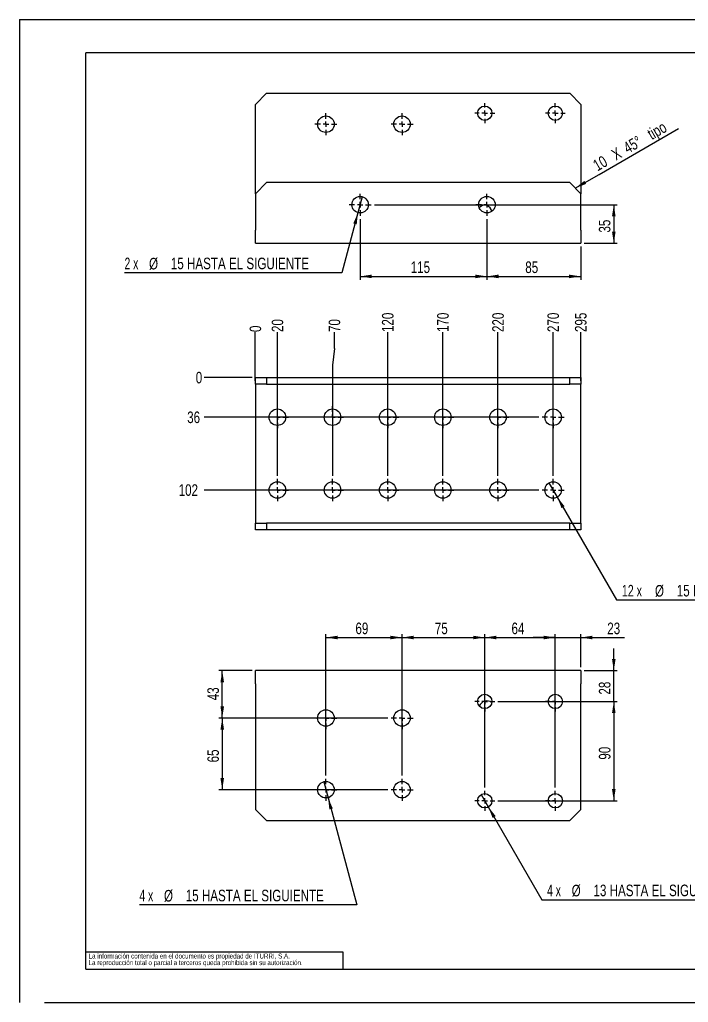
# Model space of a CAD drawing. Extents: x 0 to 1445, y 0 to 521.
# Drawn here: x 0 to 202.1, y 0 to 297 of the extents above; entities that cross this region are included whole.
import ezdxf

# ---------------------------------------------------------------- set-up
doc = ezdxf.new("R2010")
doc.units = 0
doc.linetypes.add('SLD-CONTINUA', pattern=[0])
doc.layers.get('0').update_dxf_attribs({"linetype": 'CONTINUOUS'})
doc.layers.add('FORMATO', color=7, linetype='SLD-CONTINUA')
doc.layers.add('SLD-0', color=179, linetype='SLD-CONTINUA')
doc.styles.add('SLDTEXTSTYLE1', font='TXT', dxfattribs={"width": 0.75})
doc.styles.add('SLDTEXTSTYLE2', font='TXT', dxfattribs={"width": 0.6875})
doc.styles.add('SLDTEXTSTYLE3', font='TXT', dxfattribs={"width": 0.666667})
doc.dimstyles.new('SLDDIMSTYLE0', dxfattribs={"dimtxt": 3.5, "dimasz": 3.5, "dimexe": 0, "dimexo": 0.0625, "dimgap": 0.875, "dimtad": 0, "dimtih": 1, "dimtoh": 1, "dimdec": 0, "dimlfac": 3, "dimrnd": 1e-09, "dimdsep": 46, "dimtxsty": 'SLDTEXTSTYLE1', "dimblk1": 'NONE', "dimblk2": 'NONE', "dimsah": 1, "dimcen": 0.09, "dimadec": 0, "dimazin": 0, "dimtfac": 1, "dimtdec": 0, "dimtofl": 0, "dimtmove": 0, "dimatfit": 3, "dimldrblk": 'NONE', "dimfxl": 1, "dimtolj": 1, "dimtzin": 12, "dimarcsym": 0})
doc.dimstyles.new('SLDDIMSTYLE1', dxfattribs={"dimtxt": 3.5, "dimasz": 3.5, "dimexe": 0, "dimexo": 0.0625, "dimgap": 0.875, "dimtad": 0, "dimtih": 1, "dimtoh": 1, "dimdec": 1, "dimlfac": 3, "dimrnd": 1e-09, "dimzin": 12, "dimdsep": 46, "dimtxsty": 'SLDTEXTSTYLE1', "dimblk1": 'NONE', "dimblk2": 'NONE', "dimsah": 1, "dimcen": 0.09, "dimadec": 0, "dimazin": 0, "dimtfac": 1, "dimtdec": 1, "dimtofl": 0, "dimtmove": 0, "dimatfit": 3, "dimldrblk": 'NONE', "dimfxl": 1, "dimtolj": 1, "dimtzin": 12, "dimarcsym": 0})
doc.dimstyles.new('SLDDIMSTYLE2', dxfattribs={"dimtxt": 3.5, "dimasz": 3.5, "dimexe": 0, "dimexo": 0.0625, "dimgap": 0.875, "dimtad": 0, "dimtih": 1, "dimtoh": 1, "dimdec": 6, "dimlfac": 3, "dimrnd": 1e-09, "dimzin": 12, "dimdsep": 46, "dimtxsty": 'SLDTEXTSTYLE1', "dimblk1": 'NONE', "dimsah": 1, "dimcen": 0, "dimadec": 0, "dimazin": 0, "dimtfac": 1, "dimtdec": 1, "dimtmove": 0, "dimatfit": 3, "dimldrblk": 'NONE', "dimfxl": 1, "dimtolj": 1, "dimtzin": 12, "dimarcsym": 0})
doc.dimstyles.new('SLDDIMSTYLE3', dxfattribs={"dimtxt": 3.5, "dimasz": 3.5, "dimexe": 0, "dimexo": 0.0625, "dimgap": 0.875, "dimtad": 1, "dimdec": 1, "dimlfac": 3, "dimrnd": 1e-09, "dimzin": 12, "dimdsep": 46, "dimtxsty": 'SLDTEXTSTYLE1', "dimsah": 1, "dimcen": 0.09, "dimadec": 0, "dimazin": 0, "dimtfac": 1, "dimtdec": 1, "dimtofl": 0, "dimtmove": 0, "dimatfit": 3, "dimfxl": 1, "dimtolj": 1, "dimtzin": 12, "dimarcsym": 0})
doc.dimstyles.new('SLDDIMSTYLE4', dxfattribs={"dimtxt": 3.5, "dimasz": 3.5, "dimexe": 0, "dimexo": 0.0625, "dimgap": 0.875, "dimtad": 1, "dimdec": 1, "dimlfac": 3, "dimrnd": 1e-09, "dimzin": 12, "dimdsep": 46, "dimtxsty": 'SLDTEXTSTYLE1', "dimsah": 1, "dimcen": 0.09, "dimadec": 0, "dimazin": 0, "dimtfac": 1, "dimtdec": 1, "dimtmove": 0, "dimatfit": 0, "dimfxl": 1, "dimtolj": 1, "dimtzin": 12, "dimarcsym": 0})

# ---------------------------------------------------------------- blocks, each defined once
blk = doc.blocks.new('SW_NOTE_0_4')
at = {"layer": 'SLD-0', "color": 0, "char_height": 1.5, "attachment_point": 1, "style": 'SLDTEXTSTYLE1'}
for s, insert in [('La información contenida en el documento es propiedad de ITURRI, S.A.', (0, 1.93)), ('La reproducción total o parcial a terceros queda prohibida sin su autorización.', (0, -0.07))]:
    blk.add_mtext(s, dxfattribs=dict(at, insert=insert))
blk = doc.blocks.new('SW_NOTE_0_9')
at = {"layer": 'SLD-0', "color": 0, "char_height": 1.5, "attachment_point": 1, "style": 'SLDTEXTSTYLE1'}
for s, insert in [('La información contenida en el documento es propiedad de ITURRI, S.A.', (0, 1.93)), ('La reproducción total o parcial a terceros queda prohibida sin su autorización.', (0, -0.07))]:
    blk.add_mtext(s, dxfattribs=dict(at, insert=insert))
blk = doc.blocks.new('_D')
at = {"layer": 'FORMATO', "transparency": 16777216}
blk.add_line((71.23, 187.84), (71.23, 202.59), dxfattribs=at)
at = {"layer": 'FORMATO', "transparency": 16777216, "insert": (69.5, 202.59), "char_height": 3.5, "attachment_point": 1, "rotation": 90, "style": 'SLDTEXTSTYLE1'}
blk.add_mtext('0', dxfattribs=at)
blk = doc.blocks.new('_NONE')
blk = doc.blocks.new('_D_1')
at = {"layer": 'FORMATO', "color": 7, "transparency": 16777216}
blk.add_line((77.9, 159.17), (77.9, 202.59), dxfattribs=at)
at = {"layer": 'FORMATO', "color": 7, "transparency": 16777216, "insert": (76.17, 202.59), "char_height": 3.5, "attachment_point": 1, "rotation": 90, "style": 'SLDTEXTSTYLE1'}
blk.add_mtext('20', dxfattribs=at)
blk = doc.blocks.new('_D_2')
at = {"layer": 'FORMATO', "color": 7, "transparency": 16777216}
for p, q in [((95.12, 197.59), (95.12, 202.59)), ((95.12, 197.59), (94.57, 192.59)), ((94.57, 192.59), (94.57, 159.17))]:
    blk.add_line(p, q, dxfattribs=at)
at = {"layer": 'FORMATO', "color": 7, "transparency": 16777216, "insert": (93.39, 202.59), "char_height": 3.5, "attachment_point": 1, "rotation": 90, "style": 'SLDTEXTSTYLE1'}
blk.add_mtext('70', dxfattribs=at)
blk = doc.blocks.new('_D_3')
at = {"layer": 'FORMATO', "color": 7, "transparency": 16777216}
blk.add_line((111.23, 159.17), (111.23, 202.59), dxfattribs=at)
at = {"layer": 'FORMATO', "color": 7, "transparency": 16777216, "insert": (109.5, 202.59), "char_height": 3.5, "attachment_point": 1, "rotation": 90, "style": 'SLDTEXTSTYLE1'}
blk.add_mtext('120', dxfattribs=at)
blk = doc.blocks.new('_D_4')
at = {"layer": 'FORMATO', "color": 7, "transparency": 16777216}
blk.add_line((127.9, 159.17), (127.9, 202.59), dxfattribs=at)
at = {"layer": 'FORMATO', "color": 7, "transparency": 16777216, "insert": (126.17, 202.59), "char_height": 3.5, "attachment_point": 1, "rotation": 90, "style": 'SLDTEXTSTYLE1'}
blk.add_mtext('170', dxfattribs=at)
blk = doc.blocks.new('_D_5')
at = {"layer": 'FORMATO', "color": 7, "transparency": 16777216}
blk.add_line((144.57, 159.17), (144.57, 202.59), dxfattribs=at)
at = {"layer": 'FORMATO', "color": 7, "transparency": 16777216, "insert": (142.83, 202.59), "char_height": 3.5, "attachment_point": 1, "rotation": 90, "style": 'SLDTEXTSTYLE1'}
blk.add_mtext('220', dxfattribs=at)
blk = doc.blocks.new('_D_6')
at = {"layer": 'FORMATO', "color": 7, "transparency": 16777216}
blk.add_line((161.23, 159.17), (161.23, 202.59), dxfattribs=at)
at = {"layer": 'FORMATO', "color": 7, "transparency": 16777216, "insert": (159.5, 202.59), "char_height": 3.5, "attachment_point": 1, "rotation": 90, "style": 'SLDTEXTSTYLE1'}
blk.add_mtext('270', dxfattribs=at)
blk = doc.blocks.new('_D_7')
at = {"layer": 'FORMATO', "color": 7, "transparency": 16777216}
blk.add_line((169.57, 187.84), (169.57, 202.59), dxfattribs=at)
at = {"layer": 'FORMATO', "color": 7, "transparency": 16777216, "insert": (167.83, 202.59), "char_height": 3.5, "attachment_point": 1, "rotation": 90, "style": 'SLDTEXTSTYLE1'}
blk.add_mtext('295', dxfattribs=at)
blk = doc.blocks.new('_D_8')
at = {"layer": 'FORMATO', "transparency": 16777216}
blk.add_line((70.23, 188.84), (55.81, 188.84), dxfattribs=at)
at = {"layer": 'FORMATO', "transparency": 16777216, "insert": (53.22, 190.57), "char_height": 3.5, "attachment_point": 1, "style": 'SLDTEXTSTYLE1'}
blk.add_mtext('0', dxfattribs=at)
blk = doc.blocks.new('_D_9')
at = {"layer": 'FORMATO', "color": 7, "transparency": 16777216}
blk.add_line((156.9, 176.84), (55.81, 176.84), dxfattribs=at)
at = {"layer": 'FORMATO', "color": 7, "transparency": 16777216, "insert": (50.63, 178.57), "char_height": 3.5, "attachment_point": 1, "style": 'SLDTEXTSTYLE1'}
blk.add_mtext('36', dxfattribs=at)
blk = doc.blocks.new('_D_10')
at = {"layer": 'FORMATO', "color": 7, "transparency": 16777216}
blk.add_line((156.9, 154.84), (55.81, 154.84), dxfattribs=at)
at = {"layer": 'FORMATO', "color": 7, "transparency": 16777216, "insert": (48.05, 156.57), "char_height": 3.5, "attachment_point": 1, "style": 'SLDTEXTSTYLE1'}
blk.add_mtext('102', dxfattribs=at)
blk = doc.blocks.new('_D_11')
at = {"layer": 'FORMATO', "transparency": 16777216}
for p, q in [((159.98, 157.01), (162.48, 152.68)), ((162.48, 152.68), (180.42, 121.61)), ((180.42, 121.61), (229.56, 121.61))]:
    blk.add_line(p, q, dxfattribs=at)
blk.add_solid([(162.48, 152.68), (163.77, 149.38), (164.7, 149.91)], dxfattribs=at)
at = {"layer": 'FORMATO', "transparency": 16777216, "char_height": 3.5, "attachment_point": 1}
for s, insert, style in [('12 x', (182.01, 126.17), 'SLDTEXTSTYLE2'), ('%%c', (192.01, 126.12), 'SLDTEXTSTYLE1'), ('15 POR TODO', (198.6, 126.17), 'SLDTEXTSTYLE1')]:
    blk.add_mtext(s, dxfattribs=dict(at, insert=insert, style=style))
blk = doc.blocks.new('SW_CENTERMARKSYMBOL_0')
at = {"layer": 'FORMATO', "color": 0}
for p, q in [((0, 1.67), (0, 3.33)), ((-1.67, 0), (-3.33, 0)), ((0, 0), (-0.83, 0)), ((0, 0), (0, 0.83)), ((0, 0), (0, -0.83)), ((0, 0), (0.83, 0)), ((1.67, 0), (3.33, 0)), ((0, -1.67), (0, -3.33))]:
    blk.add_line(p, q, dxfattribs=at)
blk = doc.blocks.new('SW_CENTERMARKSYMBOL_1')
at = {"layer": 'FORMATO', "color": 0}
for p, q in [((0, 1.67), (0, 3.33)), ((-1.67, 0), (-3.33, 0)), ((0, 0), (-0.83, 0)), ((0, 0), (0, 0.83)), ((0, 0), (0, -0.83)), ((0, 0), (0.83, 0)), ((1.67, 0), (3.33, 0)), ((0, -1.67), (0, -3.33))]:
    blk.add_line(p, q, dxfattribs=at)
blk = doc.blocks.new('SW_CENTERMARKSYMBOL_2')
at = {"layer": 'FORMATO', "color": 0}
for p, q in [((0, 1.67), (0, 3.33)), ((-1.67, 0), (-3.33, 0)), ((0, 0), (-0.83, 0)), ((0, 0), (0, 0.83)), ((0, 0), (0, -0.83)), ((0, 0), (0.83, 0)), ((1.67, 0), (3.33, 0)), ((0, -1.67), (0, -3.33))]:
    blk.add_line(p, q, dxfattribs=at)
blk = doc.blocks.new('SW_CENTERMARKSYMBOL_3')
at = {"layer": 'FORMATO', "color": 0}
for p, q in [((0, 1.67), (0, 3.33)), ((-1.67, 0), (-3.33, 0)), ((0, 0), (-0.83, 0)), ((0, 0), (0, 0.83)), ((0, 0), (0, -0.83)), ((0, 0), (0.83, 0)), ((1.67, 0), (3.33, 0)), ((0, -1.67), (0, -3.33))]:
    blk.add_line(p, q, dxfattribs=at)
blk = doc.blocks.new('SW_CENTERMARKSYMBOL_4')
at = {"layer": 'FORMATO', "color": 0}
for p, q in [((0, 1.67), (0, 3.33)), ((-1.67, 0), (-3.33, 0)), ((0, 0), (-0.83, 0)), ((0, 0), (0, 0.83)), ((0, 0), (0, -0.83)), ((0, 0), (0.83, 0)), ((1.67, 0), (3.33, 0)), ((0, -1.67), (0, -3.33))]:
    blk.add_line(p, q, dxfattribs=at)
blk = doc.blocks.new('SW_CENTERMARKSYMBOL_5')
at = {"layer": 'FORMATO', "color": 0}
for p, q in [((0, 1.67), (0, 3.33)), ((-1.67, 0), (-3.33, 0)), ((0, 0), (-0.83, 0)), ((0, 0), (0, 0.83)), ((0, 0), (0, -0.83)), ((0, 0), (0.83, 0)), ((1.67, 0), (3.33, 0)), ((0, -1.67), (0, -3.33))]:
    blk.add_line(p, q, dxfattribs=at)
blk = doc.blocks.new('SW_CENTERMARKSYMBOL_6')
at = {"layer": 'FORMATO', "color": 0}
for p, q in [((0, 1.67), (0, 3.33)), ((-1.67, 0), (-3.33, 0)), ((0, 0), (-0.83, 0)), ((0, 0), (0, 0.83)), ((0, 0), (0, -0.83)), ((0, 0), (0.83, 0)), ((1.67, 0), (3.33, 0)), ((0, -1.67), (0, -3.33))]:
    blk.add_line(p, q, dxfattribs=at)
blk = doc.blocks.new('SW_CENTERMARKSYMBOL_7')
at = {"layer": 'FORMATO', "color": 0}
for p, q in [((0, 1.67), (0, 3.33)), ((-1.67, 0), (-3.33, 0)), ((0, 0), (-0.83, 0)), ((0, 0), (0, 0.83)), ((0, 0), (0, -0.83)), ((0, 0), (0.83, 0)), ((1.67, 0), (3.33, 0)), ((0, -1.67), (0, -3.33))]:
    blk.add_line(p, q, dxfattribs=at)
blk = doc.blocks.new('SW_CENTERMARKSYMBOL_8')
at = {"layer": 'FORMATO', "color": 0}
for p, q in [((0, 1.67), (0, 3.33)), ((-1.67, 0), (-3.33, 0)), ((0, 0), (-0.83, 0)), ((0, 0), (0, 0.83)), ((0, 0), (0, -0.83)), ((0, 0), (0.83, 0)), ((1.67, 0), (3.33, 0)), ((0, -1.67), (0, -3.33))]:
    blk.add_line(p, q, dxfattribs=at)
blk = doc.blocks.new('SW_CENTERMARKSYMBOL_9')
at = {"layer": 'FORMATO', "color": 0}
for p, q in [((0, 1.67), (0, 3.33)), ((-1.67, 0), (-3.33, 0)), ((0, 0), (-0.83, 0)), ((0, 0), (0, 0.83)), ((0, 0), (0, -0.83)), ((0, 0), (0.83, 0)), ((1.67, 0), (3.33, 0)), ((0, -1.67), (0, -3.33))]:
    blk.add_line(p, q, dxfattribs=at)
blk = doc.blocks.new('SW_CENTERMARKSYMBOL_10')
at = {"layer": 'FORMATO', "color": 0}
for p, q in [((0, 1.67), (0, 3.33)), ((-1.67, 0), (-3.33, 0)), ((0, 0), (-0.83, 0)), ((0, 0), (0, 0.83)), ((0, 0), (0, -0.83)), ((0, 0), (0.83, 0)), ((1.67, 0), (3.33, 0)), ((0, -1.67), (0, -3.33))]:
    blk.add_line(p, q, dxfattribs=at)
blk = doc.blocks.new('SW_CENTERMARKSYMBOL_11')
at = {"layer": 'FORMATO', "color": 0}
for p, q in [((0, 1.67), (0, 3.33)), ((-1.67, 0), (-3.33, 0)), ((0, 0), (-0.83, 0)), ((0, 0), (0, 0.83)), ((0, 0), (0, -0.83)), ((0, 0), (0.83, 0)), ((1.67, 0), (3.33, 0)), ((0, -1.67), (0, -3.33))]:
    blk.add_line(p, q, dxfattribs=at)
blk = doc.blocks.new('_D_18')
at = {"layer": 'FORMATO', "color": 7, "transparency": 16777216}
for p, q in [((92.57, 68.59), (92.57, 111.26)), ((92.57, 110.26), (115.57, 110.26)), ((115.57, 68.59), (115.57, 111.26))]:
    blk.add_line(p, q, dxfattribs=at)
for points in [[(92.57, 110.26), (96.07, 109.72), (96.07, 110.8)], [(115.57, 110.26), (112.07, 110.8), (112.07, 109.72)]]:
    blk.add_solid(points, dxfattribs=at)
at = {"layer": 'FORMATO', "color": 7, "transparency": 16777216, "insert": (101.48, 114.77), "char_height": 3.5, "attachment_point": 1, "style": 'SLDTEXTSTYLE1'}
blk.add_mtext('69', dxfattribs=at)
blk = doc.blocks.new('_D_19')
at = {"layer": 'FORMATO', "color": 7, "transparency": 16777216}
for p, q in [((115.57, 68.59), (115.57, 111.26)), ((115.57, 110.26), (140.57, 110.26)), ((140.57, 64.93), (140.57, 111.26))]:
    blk.add_line(p, q, dxfattribs=at)
for points in [[(115.57, 110.26), (119.07, 109.72), (119.07, 110.8)], [(140.57, 110.26), (137.07, 110.8), (137.07, 109.72)]]:
    blk.add_solid(points, dxfattribs=at)
at = {"layer": 'FORMATO', "color": 7, "transparency": 16777216, "insert": (125.48, 114.77), "char_height": 3.5, "attachment_point": 1, "style": 'SLDTEXTSTYLE1'}
blk.add_mtext('75', dxfattribs=at)
blk = doc.blocks.new('_D_20')
at = {"layer": 'FORMATO', "color": 7, "transparency": 16777216}
for p, q in [((140.57, 64.93), (140.57, 111.26)), ((140.57, 110.26), (161.9, 110.26)), ((161.9, 64.93), (161.9, 111.26))]:
    blk.add_line(p, q, dxfattribs=at)
for points in [[(140.57, 110.26), (144.07, 109.72), (144.07, 110.8)], [(161.9, 110.26), (158.4, 110.8), (158.4, 109.72)]]:
    blk.add_solid(points, dxfattribs=at)
at = {"layer": 'FORMATO', "color": 7, "transparency": 16777216, "insert": (148.65, 114.77), "char_height": 3.5, "attachment_point": 1, "style": 'SLDTEXTSTYLE1'}
blk.add_mtext('64', dxfattribs=at)
blk = doc.blocks.new('_D_21')
at = {"layer": 'FORMATO', "color": 7, "transparency": 16777216}
for p, q in [((161.9, 110.26), (155.17, 110.26)), ((161.9, 64.93), (161.9, 111.26)), ((161.9, 110.26), (169.57, 110.26)), ((169.57, 101.26), (169.57, 111.26)), ((169.57, 110.26), (182.76, 110.26))]:
    blk.add_line(p, q, dxfattribs=at)
for points in [[(161.9, 110.26), (158.4, 110.8), (158.4, 109.72)], [(169.57, 110.26), (173.07, 109.72), (173.07, 110.8)]]:
    blk.add_solid(points, dxfattribs=at)
at = {"layer": 'FORMATO', "color": 7, "transparency": 16777216, "insert": (177.59, 114.77), "char_height": 3.5, "attachment_point": 1, "style": 'SLDTEXTSTYLE1'}
blk.add_mtext('23', dxfattribs=at)
blk = doc.blocks.new('_D_22')
at = {"layer": 'FORMATO', "color": 7, "transparency": 16777216}
for p, q in [((111.23, 85.93), (60.23, 85.93)), ((61.23, 85.93), (61.23, 64.26)), ((111.23, 64.26), (60.23, 64.26))]:
    blk.add_line(p, q, dxfattribs=at)
for points in [[(61.23, 85.93), (60.69, 82.43), (61.77, 82.43)], [(61.23, 64.26), (61.77, 67.76), (60.69, 67.76)]]:
    blk.add_solid(points, dxfattribs=at)
at = {"layer": 'FORMATO', "color": 7, "transparency": 16777216, "insert": (56.72, 72.51), "char_height": 3.5, "attachment_point": 1, "rotation": 90, "style": 'SLDTEXTSTYLE1'}
blk.add_mtext('65', dxfattribs=at)
blk = doc.blocks.new('_D_23')
at = {"layer": 'FORMATO', "color": 7, "transparency": 16777216}
for p, q in [((144.57, 90.93), (180.57, 90.93)), ((179.57, 90.93), (179.57, 60.93)), ((144.57, 60.93), (180.57, 60.93))]:
    blk.add_line(p, q, dxfattribs=at)
for points in [[(179.57, 90.93), (179.03, 87.43), (180.11, 87.43)], [(179.57, 60.93), (180.11, 64.43), (179.03, 64.43)]]:
    blk.add_solid(points, dxfattribs=at)
at = {"layer": 'FORMATO', "color": 7, "transparency": 16777216, "insert": (175.05, 73.34), "char_height": 3.5, "attachment_point": 1, "rotation": 90, "style": 'SLDTEXTSTYLE1'}
blk.add_mtext('90', dxfattribs=at)
blk = doc.blocks.new('_D_24')
at = {"layer": 'FORMATO', "transparency": 16777216}
for p, q in [((91.92, 66.68), (93.21, 61.85)), ((93.21, 61.85), (101.89, 29.46)), ((101.89, 29.46), (36.2, 29.46))]:
    blk.add_line(p, q, dxfattribs=at)
blk.add_solid([(93.21, 61.85), (93.6, 58.33), (94.64, 58.6)], dxfattribs=at)
at = {"layer": 'FORMATO', "transparency": 16777216, "char_height": 3.5, "attachment_point": 1}
for s, insert, style in [('4 x', (36.2, 34.03), 'SLDTEXTSTYLE3'), ('%%c', (43.61, 33.97), 'SLDTEXTSTYLE1'), ('15 HASTA EL SIGUIENTE', (50.2, 34.03), 'SLDTEXTSTYLE1')]:
    blk.add_mtext(s, dxfattribs=dict(at, insert=insert, style=style))
blk = doc.blocks.new('_D_25')
at = {"layer": 'FORMATO', "transparency": 16777216}
for p, q in [((139.48, 62.8), (141.65, 59.05)), ((141.65, 59.05), (157.84, 31.02)), ((157.84, 31.02), (223.53, 31.02))]:
    blk.add_line(p, q, dxfattribs=at)
blk.add_solid([(141.65, 59.05), (142.93, 55.75), (143.87, 56.29)], dxfattribs=at)
at = {"layer": 'FORMATO', "transparency": 16777216, "char_height": 3.5, "attachment_point": 1}
for s, insert, style in [('%%c', (166.84, 35.53), 'SLDTEXTSTYLE1'), ('4 x', (159.42, 35.58), 'SLDTEXTSTYLE3'), ('13 HASTA EL SIGUIENTE', (173.43, 35.58), 'SLDTEXTSTYLE1')]:
    blk.add_mtext(s, dxfattribs=dict(at, insert=insert, style=style))
blk = doc.blocks.new('_D_26')
at = {"layer": 'FORMATO', "color": 7, "transparency": 16777216}
for p, q in [((70.23, 100.26), (60.23, 100.26)), ((61.23, 85.93), (61.23, 100.26)), ((88.23, 85.93), (60.23, 85.93))]:
    blk.add_line(p, q, dxfattribs=at)
for points in [[(61.23, 100.26), (60.69, 96.76), (61.77, 96.76)], [(61.23, 85.93), (61.77, 89.43), (60.69, 89.43)]]:
    blk.add_solid(points, dxfattribs=at)
at = {"layer": 'FORMATO', "color": 7, "transparency": 16777216, "insert": (56.72, 91.3), "char_height": 3.5, "attachment_point": 1, "rotation": 90, "style": 'SLDTEXTSTYLE1'}
blk.add_mtext('43', dxfattribs=at)
blk = doc.blocks.new('_D_27')
at = {"layer": 'FORMATO', "color": 7, "transparency": 16777216}
for p, q in [((179.57, 100.26), (179.57, 106.99)), ((170.57, 100.26), (180.57, 100.26)), ((179.57, 90.93), (179.57, 100.26)), ((144.57, 90.93), (180.57, 90.93)), ((179.57, 90.93), (179.57, 84.2))]:
    blk.add_line(p, q, dxfattribs=at)
for points in [[(179.57, 100.26), (180.11, 103.76), (179.03, 103.76)], [(179.57, 90.93), (179.03, 87.43), (180.11, 87.43)]]:
    blk.add_solid(points, dxfattribs=at)
at = {"layer": 'FORMATO', "color": 7, "transparency": 16777216, "insert": (175.05, 93.01), "char_height": 3.5, "attachment_point": 1, "rotation": 90, "style": 'SLDTEXTSTYLE1'}
blk.add_mtext('28', dxfattribs=at)
blk = doc.blocks.new('SW_CENTERMARKSYMBOL_12')
at = {"layer": 'FORMATO', "color": 0}
for p, q in [((0, 1.67), (0, 3)), ((-1.67, 0), (-3, 0)), ((0, 0), (-0.83, 0)), ((0, 0), (0, 0.83)), ((0, 0), (0, -0.83)), ((0, 0), (0.83, 0)), ((1.67, 0), (3, 0)), ((0, -1.67), (0, -3))]:
    blk.add_line(p, q, dxfattribs=at)
blk = doc.blocks.new('SW_CENTERMARKSYMBOL_13')
at = {"layer": 'FORMATO', "color": 0}
for p, q in [((0, 1.67), (0, 3)), ((-1.67, 0), (-3, 0)), ((0, 0), (-0.83, 0)), ((0, 0), (0, 0.83)), ((0, 0), (0, -0.83)), ((0, 0), (0.83, 0)), ((1.67, 0), (3, 0)), ((0, -1.67), (0, -3))]:
    blk.add_line(p, q, dxfattribs=at)
blk = doc.blocks.new('SW_CENTERMARKSYMBOL_14')
at = {"layer": 'FORMATO', "color": 0}
for p, q in [((0, 1.67), (0, 3)), ((-1.67, 0), (-3, 0)), ((0, 0), (-0.83, 0)), ((0, 0), (0, 0.83)), ((0, 0), (0, -0.83)), ((0, 0), (0.83, 0)), ((1.67, 0), (3, 0)), ((0, -1.67), (0, -3))]:
    blk.add_line(p, q, dxfattribs=at)
blk = doc.blocks.new('SW_CENTERMARKSYMBOL_15')
at = {"layer": 'FORMATO', "color": 0}
for p, q in [((0, 1.67), (0, 3)), ((-1.67, 0), (-3, 0)), ((0, 0), (-0.83, 0)), ((0, 0), (0, 0.83)), ((0, 0), (0, -0.83)), ((0, 0), (0.83, 0)), ((1.67, 0), (3, 0)), ((0, -1.67), (0, -3))]:
    blk.add_line(p, q, dxfattribs=at)
blk = doc.blocks.new('SW_CENTERMARKSYMBOL_16')
at = {"layer": 'FORMATO', "color": 0}
for p, q in [((0, 1.67), (0, 3.33)), ((-1.67, 0), (-3.33, 0)), ((0, 0), (-0.83, 0)), ((0, 0), (0, 0.83)), ((0, 0), (0, -0.83)), ((0, 0), (0.83, 0)), ((1.67, 0), (3.33, 0)), ((0, -1.67), (0, -3.33))]:
    blk.add_line(p, q, dxfattribs=at)
blk = doc.blocks.new('SW_CENTERMARKSYMBOL_17')
at = {"layer": 'FORMATO', "color": 0}
for p, q in [((0, 1.67), (0, 3.33)), ((-1.67, 0), (-3.33, 0)), ((0, 0), (-0.83, 0)), ((0, 0), (0, 0.83)), ((0, 0), (0, -0.83)), ((0, 0), (0.83, 0)), ((1.67, 0), (3.33, 0)), ((0, -1.67), (0, -3.33))]:
    blk.add_line(p, q, dxfattribs=at)
blk = doc.blocks.new('SW_CENTERMARKSYMBOL_18')
at = {"layer": 'FORMATO', "color": 0}
for p, q in [((0, 1.67), (0, 3.33)), ((-1.67, 0), (-3.33, 0)), ((0, 0), (-0.83, 0)), ((0, 0), (0, 0.83)), ((0, 0), (0, -0.83)), ((0, 0), (0.83, 0)), ((1.67, 0), (3.33, 0)), ((0, -1.67), (0, -3.33))]:
    blk.add_line(p, q, dxfattribs=at)
blk = doc.blocks.new('SW_CENTERMARKSYMBOL_19')
at = {"layer": 'FORMATO', "color": 0}
for p, q in [((0, 1.67), (0, 3.33)), ((-1.67, 0), (-3.33, 0)), ((0, 0), (-0.83, 0)), ((0, 0), (0, 0.83)), ((0, 0), (0, -0.83)), ((0, 0), (0.83, 0)), ((1.67, 0), (3.33, 0)), ((0, -1.67), (0, -3.33))]:
    blk.add_line(p, q, dxfattribs=at)
blk = doc.blocks.new('_D_28')
at = {"layer": 'FORMATO', "color": 7, "transparency": 16777216}
for p, q in [((102.9, 236.74), (102.9, 218.4)), ((141.23, 236.74), (141.23, 218.4)), ((102.9, 219.4), (141.23, 219.4))]:
    blk.add_line(p, q, dxfattribs=at)
for points in [[(102.9, 219.4), (106.4, 218.86), (106.4, 219.94)], [(141.23, 219.4), (137.73, 219.94), (137.73, 218.86)]]:
    blk.add_solid(points, dxfattribs=at)
at = {"layer": 'FORMATO', "color": 7, "transparency": 16777216, "insert": (118.19, 223.92), "char_height": 3.5, "attachment_point": 1, "style": 'SLDTEXTSTYLE1'}
blk.add_mtext('115', dxfattribs=at)
blk = doc.blocks.new('_D_29')
at = {"layer": 'FORMATO', "color": 7, "transparency": 16777216}
for p, q in [((141.23, 236.74), (141.23, 218.4)), ((169.57, 228.4), (169.57, 218.4)), ((141.23, 219.4), (169.57, 219.4))]:
    blk.add_line(p, q, dxfattribs=at)
for points in [[(141.23, 219.4), (144.73, 218.86), (144.73, 219.94)], [(169.57, 219.4), (166.07, 219.94), (166.07, 218.86)]]:
    blk.add_solid(points, dxfattribs=at)
at = {"layer": 'FORMATO', "color": 7, "transparency": 16777216, "insert": (152.81, 223.92), "char_height": 3.5, "attachment_point": 1, "style": 'SLDTEXTSTYLE1'}
blk.add_mtext('85', dxfattribs=at)
blk = doc.blocks.new('_D_30')
at = {"layer": 'FORMATO', "color": 7, "transparency": 16777216}
for p, q in [((107.23, 241.07), (180.57, 241.07)), ((179.57, 241.07), (179.57, 229.4)), ((170.57, 229.4), (180.57, 229.4))]:
    blk.add_line(p, q, dxfattribs=at)
for points in [[(179.57, 241.07), (179.03, 237.57), (180.11, 237.57)], [(179.57, 229.4), (180.11, 232.9), (179.03, 232.9)]]:
    blk.add_solid(points, dxfattribs=at)
at = {"layer": 'FORMATO', "color": 7, "transparency": 16777216, "insert": (175.05, 232.65), "char_height": 3.5, "attachment_point": 1, "rotation": 90, "style": 'SLDTEXTSTYLE1'}
blk.add_mtext('35', dxfattribs=at)
blk = doc.blocks.new('_D_31')
at = {"layer": 'FORMATO', "transparency": 16777216}
for p, q in [((103.55, 243.48), (102.25, 238.66)), ((102.25, 238.66), (97.39, 220.5)), ((97.39, 220.5), (31.7, 220.5))]:
    blk.add_line(p, q, dxfattribs=at)
blk.add_solid([(102.25, 238.66), (100.83, 235.41), (101.87, 235.14)], dxfattribs=at)
at = {"layer": 'FORMATO', "transparency": 16777216, "char_height": 3.5, "attachment_point": 1}
for s, insert, style in [('2 x', (31.7, 225.07), 'SLDTEXTSTYLE3'), ('%%c', (39.11, 225.01), 'SLDTEXTSTYLE1'), ('15 HASTA EL SIGUIENTE', (45.7, 225.07), 'SLDTEXTSTYLE1')]:
    blk.add_mtext(s, dxfattribs=dict(at, insert=insert, style=style))
blk = doc.blocks.new('SW_CHAMFER_DIMENSION_0')
at = {"layer": 'FORMATO', "color": 0}
for p, q in [((0, 0), (23.98, 13.84)), ((-7.23, -4.15), (0, 0))]:
    blk.add_line(p, q, dxfattribs=at)
blk.add_solid([(-7.23, -4.15), (-3.93, -2.87), (-4.46, -1.94)], dxfattribs=at)
at = {"layer": 'FORMATO', "color": 0, "char_height": 3.5, "attachment_point": 1, "rotation": 30, "style": 'SLDTEXTSTYLE1'}
for s, insert in [('tipo', (14.16, 13.38)), ('45°', (6.93, 9.21)), ('X', (3.36, 7.15)), ('10', (-2.26, 3.91))]:
    blk.add_mtext(s, dxfattribs=dict(at, insert=insert))
blk = doc.blocks.new('SW_CENTERMARKSYMBOL_20')
at = {"layer": 'FORMATO', "color": 0}
for p, q in [((0, 1.67), (0, 3.33)), ((-1.67, 0), (-3.33, 0)), ((0, 0), (-0.83, 0)), ((0, 0), (0, 0.83)), ((0, 0), (0, -0.83)), ((0, 0), (0.83, 0)), ((1.67, 0), (3.33, 0)), ((0, -1.67), (0, -3.33))]:
    blk.add_line(p, q, dxfattribs=at)
blk = doc.blocks.new('SW_CENTERMARKSYMBOL_21')
at = {"layer": 'FORMATO', "color": 0}
for p, q in [((0, 1.67), (0, 3.33)), ((-1.67, 0), (-3.33, 0)), ((0, 0), (-0.83, 0)), ((0, 0), (0, 0.83)), ((0, 0), (0, -0.83)), ((0, 0), (0.83, 0)), ((1.67, 0), (3.33, 0)), ((0, -1.67), (0, -3.33))]:
    blk.add_line(p, q, dxfattribs=at)
blk = doc.blocks.new('SW_CENTERMARKSYMBOL_22')
at = {"layer": 'FORMATO', "color": 0}
for p, q in [((0, 1.67), (0, 3)), ((-1.67, 0), (-3, 0)), ((0, 0), (-0.83, 0)), ((0, 0), (0, 0.83)), ((0, 0), (0, -0.83)), ((0, 0), (0.83, 0)), ((1.67, 0), (3, 0)), ((0, -1.67), (0, -3))]:
    blk.add_line(p, q, dxfattribs=at)
blk = doc.blocks.new('SW_CENTERMARKSYMBOL_23')
at = {"layer": 'FORMATO', "color": 0}
for p, q in [((0, 1.67), (0, 3)), ((-1.67, 0), (-3, 0)), ((0, 0), (-0.83, 0)), ((0, 0), (0, 0.83)), ((0, 0), (0, -0.83)), ((0, 0), (0.83, 0)), ((1.67, 0), (3, 0)), ((0, -1.67), (0, -3))]:
    blk.add_line(p, q, dxfattribs=at)
blk = doc.blocks.new('SW_CENTERMARKSYMBOL_24')
at = {"layer": 'FORMATO', "color": 0}
for p, q in [((0, 1.67), (0, 3.33)), ((-1.67, 0), (-3.33, 0)), ((0, 0), (-0.83, 0)), ((0, 0), (0, 0.83)), ((0, 0), (0, -0.83)), ((0, 0), (0.83, 0)), ((1.67, 0), (3.33, 0)), ((0, -1.67), (0, -3.33))]:
    blk.add_line(p, q, dxfattribs=at)
blk = doc.blocks.new('SW_CENTERMARKSYMBOL_25')
at = {"layer": 'FORMATO', "color": 0}
for p, q in [((0, 1.67), (0, 3.33)), ((-1.67, 0), (-3.33, 0)), ((0, 0), (-0.83, 0)), ((0, 0), (0, 0.83)), ((0, 0), (0, -0.83)), ((0, 0), (0.83, 0)), ((1.67, 0), (3.33, 0)), ((0, -1.67), (0, -3.33))]:
    blk.add_line(p, q, dxfattribs=at)

msp = doc.modelspace()

# ---------------------------------------------------------------- linework, layer by layer
at = {"color": 7, "linetype": 'SLD-CONTINUA'}
for p, q in [((0, 297), (420, 297)), ((0, 297), (0, -0.00134922)), ((410, 287), (20, 287)), ((20, 10), (20, 287)), ((74.56657513, 274.73666882), (71.23324498, 271.4033337)), ((74.56657513, 274.73666882), (166.23324379, 274.73666882)), ((169.56657394, 271.4033337), (166.23324379, 274.73666882)), ((71.23324498, 244.40333362), (71.23324498, 271.4033337)), ((169.56657394, 271.4033337), (169.56657394, 244.40333362)), ((74.56657513, 247.73666626), (71.23324498, 244.40333362)), ((166.23324379, 247.73666626), (74.56657513, 247.73666626)), ((169.56657394, 244.40333362), (166.23324379, 247.73666626)), ((71.23324498, 244.40333362), (71.23324498, 233.40333306)), ((169.56657394, 233.40333306), (169.56657394, 244.40333362)), ((71.23324498, 229.40333303), (71.23324498, 233.40333306)), ((169.56657394, 233.40333306), (169.56657394, 229.40333303)), ((71.23324498, 229.40333303), (169.56657394, 229.40333303)), ((71.23324498, 186.84125489), (71.23324498, 188.84125398)), ((71.23324498, 188.84125398), (74.56657513, 188.84125398)), ((74.56657513, 188.84125398), (74.56657513, 186.84125489)), ((74.56657513, 188.84125398), (166.23324379, 188.84125398)), ((166.23324379, 186.84125489), (166.23324379, 188.84125398)), ((166.23324379, 188.84125398), (169.56657394, 188.84125398)), ((169.56657394, 188.84125398), (169.56657394, 186.84125489)), ((74.56657513, 186.84125489), (71.23324498, 186.84125489)), ((71.23324498, 186.84125489), (71.23324498, 184.84125457)), ((71.23324498, 184.84125457), (71.23324498, 146.84125455)), ((74.56657513, 186.84125489), (166.23324379, 186.84125489)), ((169.56657394, 186.84125489), (166.23324379, 186.84125489)), ((169.56657394, 184.84125457), (169.56657394, 186.84125489)), ((169.56657394, 146.84125455), (169.56657394, 184.84125457)), ((71.23324498, 146.84125455), (71.23324498, 144.84125422)), ((169.56657394, 144.84125422), (169.56657394, 146.84125455)), ((71.23324498, 142.84125513), (71.23324498, 144.84125422)), ((71.23324498, 144.84125422), (74.56657513, 144.84125422)), ((74.56657513, 142.84125513), (71.23324498, 142.84125513)), ((74.56657513, 144.84125422), (74.56657513, 142.84125513)), ((166.23324379, 144.84125422), (74.56657513, 144.84125422)), ((166.23324379, 142.84125513), (74.56657513, 142.84125513)), ((166.23324379, 142.84125513), (166.23324379, 144.84125422)), ((166.23324379, 144.84125422), (169.56657394, 144.84125422)), ((169.56657394, 142.84125513), (166.23324379, 142.84125513)), ((169.56657394, 144.84125422), (169.56657394, 142.84125513)), ((169.56657394, 100.26080353), (71.23324498, 100.26080353)), ((71.23324498, 96.26080349), (71.23324498, 100.26080353)), ((169.56657394, 100.26080353), (169.56657394, 96.26080349)), ((71.23324498, 96.26080349), (71.23324498, 58.26080285)), ((169.56657394, 58.26080285), (169.56657394, 96.26080349)), ((71.23324498, 58.26080285), (74.56657513, 54.92746773)), ((166.23324379, 54.92746773), (169.56657394, 58.26080285)), ((74.56657513, 54.92746773), (166.23324379, 54.92746773)), ((20, 10), (410, 10)), ((7.53061837, 0), (420, 0))]:
    msp.add_line(p, q, dxfattribs=at)
for centre, radius in [((140.56657613, 268.73666636), 2.16666667), ((161.89990946, 268.73666636), 2.16666667), ((92.56657613, 265.40333303), 2.5), ((115.56657613, 265.40333303), 2.5), ((102.89990946, 241.06999969), 2.5), ((141.23324279, 241.06999969), 2.5), ((77.89990946, 176.84125456), 2.5), ((94.56657613, 176.84125456), 2.5), ((111.23324279, 176.84125456), 2.5), ((127.89990946, 176.84125456), 2.5), ((144.56657613, 176.84125456), 2.5), ((161.23324279, 176.84125456), 2.5), ((77.89990946, 154.84125456), 2.5), ((94.56657613, 154.84125456), 2.5), ((111.23324279, 154.84125456), 2.5), ((127.89990946, 154.84125456), 2.5), ((144.56657613, 154.84125456), 2.5), ((161.23324279, 154.84125456), 2.5), ((140.56657613, 90.92747019), 2.16666667), ((161.89990946, 90.92747019), 2.16666667), ((92.56657613, 85.92747019), 2.5), ((115.56657613, 85.92747019), 2.5), ((92.56657613, 64.26080353), 2.5), ((115.56657613, 64.26080353), 2.5), ((140.56657613, 60.92747019), 2.16666667), ((161.89990946, 60.92747019), 2.16666667)]:
    msp.add_circle(centre, radius, dxfattribs=at)
for centre, radius, start, end in [((140.56657613, 238.73666636), 2.16666667, 8.3902747759, 139.7189334222), ((141.23324279, 88.59413686), 2.5, 53.7915859394, 158.0992058624)]:
    msp.add_arc(centre, radius, start, end, dxfattribs=at)
at = {"layer": 'SLD-0'}
for p, q in [((20.00221813, 15.24515472), (97.62867325, 15.24515472)), ((97.62867325, 15.24515472), (97.62867325, 10))]:
    msp.add_line(p, q, dxfattribs=at)

# ---------------------------------------------------------------- block references
at = {"layer": 'FORMATO', "color": 7}
for name, p in [('SW_CENTERMARKSYMBOL_23', (140.56657613, 268.73666636)), ('SW_CENTERMARKSYMBOL_22', (161.89990946, 268.73666636)), ('SW_CENTERMARKSYMBOL_25', (92.56657613, 265.40333303)), ('SW_CENTERMARKSYMBOL_24', (115.56657613, 265.40333303)), ('SW_CENTERMARKSYMBOL_21', (102.89990946, 241.06999969)), ('SW_CENTERMARKSYMBOL_20', (141.23324279, 241.06999969)), ('SW_CENTERMARKSYMBOL_1', (77.89990946, 176.84125456)), ('SW_CENTERMARKSYMBOL_11', (94.56657613, 176.84125456)), ('SW_CENTERMARKSYMBOL_10', (111.23324279, 176.84125456)), ('SW_CENTERMARKSYMBOL_9', (127.89990946, 176.84125456)), ('SW_CENTERMARKSYMBOL_8', (144.56657613, 176.84125456)), ('SW_CENTERMARKSYMBOL_7', (161.23324279, 176.84125456)), ('SW_CENTERMARKSYMBOL_0', (77.89990946, 154.84125456)), ('SW_CENTERMARKSYMBOL_6', (94.56657613, 154.84125456)), ('SW_CENTERMARKSYMBOL_5', (111.23324279, 154.84125456)), ('SW_CENTERMARKSYMBOL_4', (127.89990946, 154.84125456)), ('SW_CENTERMARKSYMBOL_3', (144.56657613, 154.84125456)), ('SW_CENTERMARKSYMBOL_2', (161.23324279, 154.84125456)), ('SW_CENTERMARKSYMBOL_15', (140.56657613, 90.92747019)), ('SW_CENTERMARKSYMBOL_14', (161.89990946, 90.92747019)), ('SW_CENTERMARKSYMBOL_19', (92.56657613, 85.92747019)), ('SW_CENTERMARKSYMBOL_18', (115.56657613, 85.92747019)), ('SW_CENTERMARKSYMBOL_17', (92.56657613, 64.26080353)), ('SW_CENTERMARKSYMBOL_16', (115.56657613, 64.26080353)), ('SW_CENTERMARKSYMBOL_13', (140.56657613, 60.92747019)), ('SW_CENTERMARKSYMBOL_12', (161.89990946, 60.92747019))]:
    msp.add_blockref(name, p, dxfattribs=at)
at = {"layer": 'FORMATO'}
msp.add_blockref('SW_CHAMFER_DIMENSION_0', (175.12986088, 250.21971805), dxfattribs=at)
at = {"layer": 'SLD-0'}
for name in ['SW_NOTE_0_4', 'SW_NOTE_0_9']:
    msp.add_blockref(name, (20.83783391, 12.81920449), dxfattribs=at)

# ---------------------------------------------------------------- dimensions: what is measured, and where the dimension line sits
at = {"layer": 'FORMATO'}
for p1, p2, text, picture, middle in [((103.54695707, 243.48481426), (102.25286185, 238.65518513), '2 x <> HASTA EL SIGUIENTE\\P', '_D_31', (63.74987526, 223.30692825)), ((159.98324279, 157.00631806), (162.48324279, 152.67619105), '12 x <> POR TODO\\P', '_D_11', (205.78223919, 124.41049344)), ((91.91952852, 66.67561809), (93.21362374, 61.84598896), '4 x <> HASTA EL SIGUIENTE\\P', '_D_24', (68.25221029, 32.26612919)), ((139.48324279, 62.80385857), (141.64990946, 59.05108182), '4 x <> HASTA EL SIGUIENTE\\P', '_D_25', (191.47530588, 33.8200625))]:
    dim = msp.add_diameter_dim_2p(p1=p1, p2=p2, text=text, dimstyle='SLDDIMSTYLE2', dxfattribs=at)
    dim.commit()
    dim.dimension.update_dxf_attribs({"geometry": picture, "text_midpoint": middle, "dimtype": 163})
at = {"layer": 'FORMATO', "color": 7}
for base, p1, p2, dimstyle, picture, middle in [((179.56657613, 229.40333303), (106.23324279, 241.06999969), (169.56657613, 229.40333303), 'SLDDIMSTYLE3', '_D_30', (179.56657613, 235.23666636)), ((179.56657613, 100.26080353), (143.56657613, 90.92747019), (169.56657613, 100.26080353), 'SLDDIMSTYLE4', '_D_27', (179.56657613, 95.59413686)), ((61.23324279, 100.26080353), (89.23324279, 85.92747019), (71.23324279, 100.26080353), 'SLDDIMSTYLE3', '_D_26', (61.23324279, 93.88965592)), ((179.56657613, 60.92747019), (143.56657613, 90.92747019), (143.56657613, 60.92747019), 'SLDDIMSTYLE3', '_D_23', (179.56657613, 75.92747019)), ((61.23324279, 64.26080353), (112.23324279, 85.92747019), (112.23324279, 64.26080353), 'SLDDIMSTYLE3', '_D_22', (61.23324279, 75.09413686))]:
    dim = msp.add_linear_dim(base=base, p1=p1, p2=p2, angle=90, dimstyle=dimstyle, dxfattribs=at)
    dim.commit()
    dim.dimension.update_dxf_attribs({"geometry": picture, "text_midpoint": middle, "dimtype": 160})
for base, p1, p2, dimstyle, picture, middle in [((141.23324279, 219.40333303), (102.89990946, 237.73666636), (141.23324279, 237.73666636), 'SLDDIMSTYLE3', '_D_28', (122.06657613, 219.40333303)), ((169.56657613, 219.40333303), (141.23324279, 237.73666636), (169.56657613, 229.40333303), 'SLDDIMSTYLE3', '_D_29', (155.39990946, 219.40333303)), ((115.56657613, 110.26080353), (92.56657613, 67.59413686), (115.56657613, 67.59413686), 'SLDDIMSTYLE3', '_D_18', (104.06657613, 110.26080353)), ((140.56657613, 110.26080353), (115.56657613, 67.59413686), (140.56657613, 63.92747019), 'SLDDIMSTYLE3', '_D_19', (128.06657613, 110.26080353)), ((161.89990946, 110.26080353), (140.56657613, 63.92747019), (161.89990946, 63.92747019), 'SLDDIMSTYLE3', '_D_20', (151.23324279, 110.26080353)), ((169.56657613, 110.26080353), (161.89990946, 63.92747019), (169.56657613, 100.26080353), 'SLDDIMSTYLE4', '_D_21', (180.17651203, 110.26080353))]:
    dim = msp.add_linear_dim(base=base, p1=p1, p2=p2, dimstyle=dimstyle, dxfattribs=at)
    dim.commit()
    dim.dimension.update_dxf_attribs({"geometry": picture, "text_midpoint": middle, "dimtype": 160})
for feature_location, offset, dtype, origin, picture, middle in [((111.23324279, 158.17458789), (0, 44.41449307), 1, (71.23324279, 186.84125456), '_D_3', (111.23324279, 206.46824764)), ((127.89990946, 158.17458789), (0, 44.41449307), 1, (71.23324279, 186.84125456), '_D_4', (127.89990946, 206.46824764)), ((144.56657613, 158.17458789), (0, 44.41449307), 1, (71.23324279, 186.84125456), '_D_5', (144.56657613, 206.46824764)), ((161.23324279, 158.17458789), (0, 44.41449307), 1, (71.23324279, 186.84125456), '_D_6', (161.23324279, 206.46824764)), ((169.56657613, 186.84125456), (0, 15.74782641), 1, (71.23324279, 186.84125456), '_D_7', (169.56657613, 206.46824764)), ((77.89990946, 158.17458789), (0, 44.41449307), 1, (71.23324279, 186.84125456), '_D_1', (77.89990946, 205.17519215)), ((94.56657613, 158.17458789), (0.55590625, 44.41449307), 1, (71.23324279, 186.84125456), '_D_2', (95.12248237, 205.17519215)), ((157.89990946, 154.84125456), (-102.09425318, 0), 0, (71.23324279, 188.84125456), '_D_10', (51.92648961, 154.84125456)), ((157.89990946, 176.84125456), (-102.09425318, 0), 0, (71.23324279, 188.84125456), '_D_9', (53.21954509, 176.84125456))]:
    dim = msp.add_ordinate_dim(feature_location=feature_location, offset=offset, dtype=dtype, origin=origin, dimstyle='SLDDIMSTYLE1', dxfattribs=at)
    dim.commit()
    dim.dimension.update_dxf_attribs({"geometry": picture, "text_midpoint": middle})
at = {"layer": 'FORMATO'}
for feature_location, offset, dtype, origin, picture, middle in [((71.2332427949, 186.8412545552), (0, 15.7478264061), 1, (71.2332427949, 186.8412545552), '_D', (71.2332427949, 203.882136558)), ((71.2332427949, 188.8412545552), (-15.4275865119, 0), 0, (71.2332427949, 188.8412545552), '_D_8', (54.5126006863, 188.8412545552))]:
    dim = msp.add_ordinate_dim(feature_location=feature_location, offset=offset, dtype=dtype, origin=origin, dimstyle='SLDDIMSTYLE0', dxfattribs=at)
    dim.commit()
    dim.dimension.update_dxf_attribs({"geometry": picture, "text_midpoint": middle})

doc.saveas('drawing.dxf')
